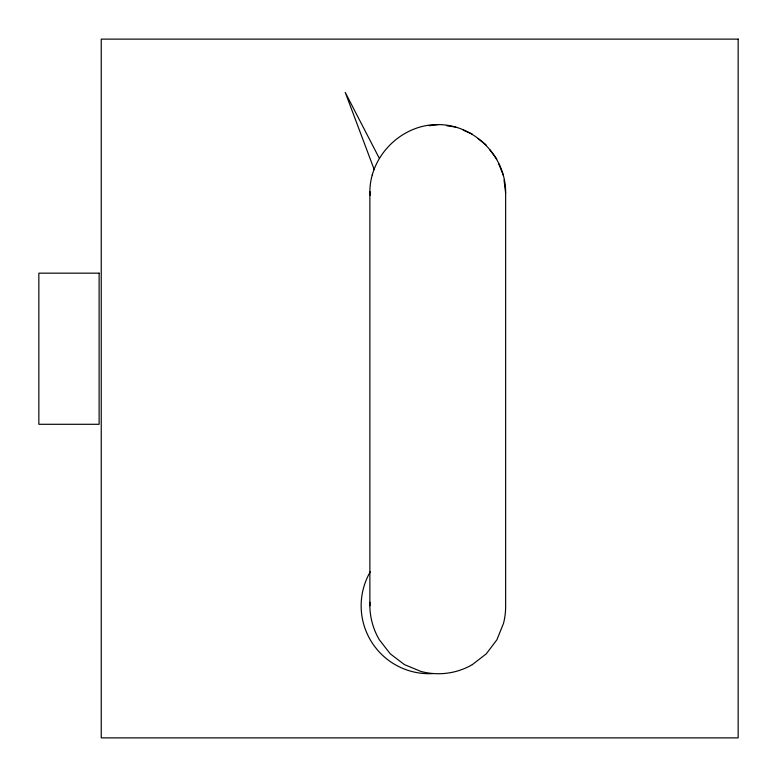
<?xml version="1.0" encoding="UTF-8"?>
<svg xmlns="http://www.w3.org/2000/svg" width="777" height="777" viewBox="0 0 777 777"><rect width="100%" height="100%" fill="white"/><g stroke="black" fill="none" stroke-linecap="round" stroke-linejoin="round"><path stroke-width="1.17" d="M505.613 193.075L504.05 180.099M369.871 605.798L369.871 191.793C370.037 155.449 402.146 123.98 438.49 124.592C474.844 124.767 506.264 156.925 505.633 193.259L505.633 605.798A72.271 70.008 3.8 0 1 503.506 623.377L496.911 639.762L486.276 653.836L472.329 664.626M372.27 174.961L372.348 174.436M429.254 125.709L438.121 124.641M446.843 125.787L455.681 127.049M463.325 130.215L472.037 133.945M477.865 138.413L486.062 144.843M489.869 149.815L496.775 159.013M379.234 158.149L345.221 92.376L374.281 169.755M498.795 163.898L503.438 175.476M369.871 191.793L370.299 195.309M369.891 191.977L369.959 192.511M432.556 673.61A67.9 67.871 -90 0 1 370.26 571.823M369.92 602.262A72.271 70.008 3.8 0 0 379.331 639.762L390.277 653.836L404.448 664.626L420.891 671.415A65.88 63.821 3.8 0 0 472.329 664.626M738.15 39.122L101.243 39.122L101.243 737.878L738.15 737.878L738.15 39.122M99.116 273.164L38.85 273.164L38.85 424.291L99.116 424.291L99.116 273.164"/></g></svg>
